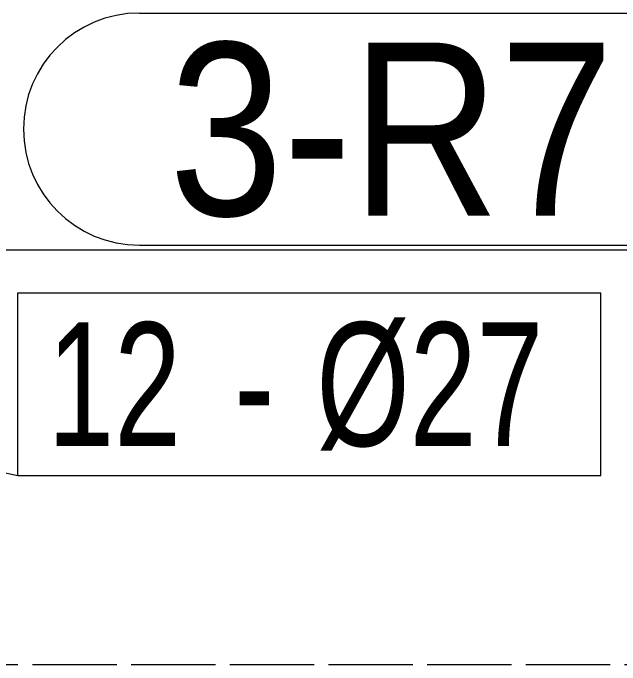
# Model space of a CAD drawing. Header units: millimetres. Extents: x 2 to 825, y 1 to 579.
# Drawn here: x 58.04 to 70.34, y 356.53 to 369.73 of the extents above; entities that cross this region are included whole.
import ezdxf

# ---------------------------------------------------------------- set-up
doc = ezdxf.new("R2010")
doc.units = ezdxf.units.MM
doc.linetypes.add('XKITLINE00', pattern=[0])
doc.linetypes.add('XKITLINE01', pattern=[4, 1, -1, 1, -1])
for name, color, linetype, lineweight in [('BoltMark', 7, 'Continuous', 0), ('Part', 2, 'Continuous', 0), ('PartMark', 7, 'Continuous', 0)]:
    doc.layers.add(name, color=color, linetype=linetype, lineweight=lineweight)
doc.styles.add('ARIAL', font='ARIAL.TTF')
doc.styles.add('ARIAL_NARROW', font='ARIALN.TTF')

# ---------------------------------------------------------------- blocks, each defined once
blk = doc.blocks.new('*A43')
at = {"layer": 'Part', "color": 2, "linetype": 'XKITLINE00', "lineweight": 0}
blk.add_line((252.138, 364.933), (56.645, 364.933), dxfattribs=at)
at = {"layer": 'Part', "color": 7, "linetype": 'XKITLINE01', "lineweight": 0}
blk.add_line((252.138, 356.533), (52.965, 356.533), dxfattribs=at)
blk = doc.blocks.new('*A46')
at = {"layer": 'Part', "color": 7, "linetype": 'XKITLINE01', "lineweight": 0}
for p, q in [((195.67, 364.933), (49.282, 364.933)), ((195.43, 356.533), (49.404, 356.533))]:
    blk.add_line(p, q, dxfattribs=at)
blk = doc.blocks.new('*A135')
at = {"layer": 'BoltMark', "color": 7, "linetype": 'XKITLINE00', "lineweight": 0}
for p, q in [((58.134, 364.068), (69.95, 364.068)), ((58.134, 360.368), (58.134, 364.068)), ((69.95, 360.368), (69.95, 364.068)), ((54.27, 361.183), (58.134, 360.368)), ((58.134, 360.368), (69.95, 360.368))]:
    blk.add_line(p, q, dxfattribs=at)
at = {"layer": 'BoltMark', "color": 3, "style": 'ARIAL_NARROW', "width": 0.85}
for s, p in [('Ø27', (64.183, 360.968)), ('12', (58.734, 360.968)), ('-', (62.523, 360.968))]:
    blk.add_text(s, height=2.5, dxfattribs=at).set_placement(p)
blk = doc.blocks.new('*A140')
at = {"layer": 'PartMark', "color": 7, "linetype": 'XKITLINE00', "lineweight": 0}
for p, q in [((60.599, 369.733), (81.651, 369.733)), ((60.599, 365.033), (81.651, 365.033))]:
    blk.add_line(p, q, dxfattribs=at)
blk.add_arc((60.599, 367.383), 2.35, 90, 270, dxfattribs=at)
at = {"layer": 'PartMark', "color": 1, "style": 'ARIAL', "width": 0.85}
blk.add_text('3-R7', height=3.5, dxfattribs=at).set_placement((61.199, 365.633))

msp = doc.modelspace()

# ---------------------------------------------------------------- block references
at = {"lineweight": 0}
for name in ['*A140', '*A46', '*A135']:
    msp.add_blockref(name, (0, 0), dxfattribs=at)
at = {"layer": 'Part', "lineweight": 0}
msp.add_blockref('*A43', (0, 0), dxfattribs=at)

doc.saveas('drawing.dxf')
